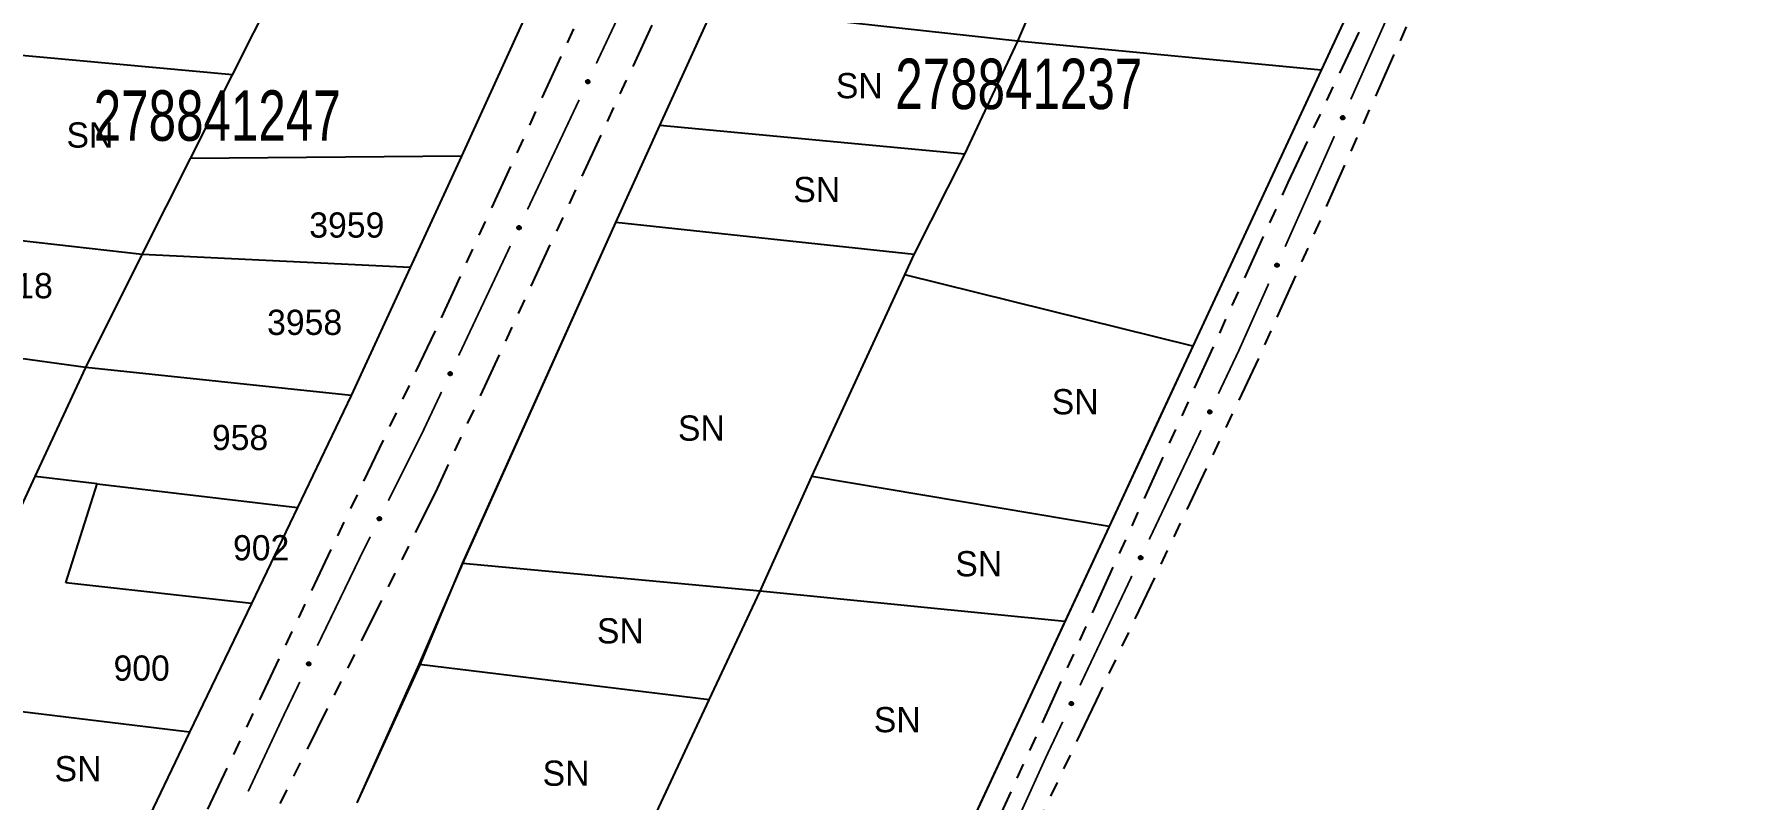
# Model space of a CAD drawing. Extents: x 203665 to 205970, y 4870865 to 4873745.
# Drawn here: x 204292.9 to 204461.2, y 4873069.8 to 4873145.7 of the extents above; entities that cross this region are included whole.
import ezdxf
from ezdxf.enums import TextEntityAlignment as Align

# ---------------------------------------------------------------- set-up
doc = ezdxf.new("R2010")
doc.units = 0
doc.header["$LTSCALE"] = 1.5
doc.header["$MEASUREMENT"] = 0
doc.linetypes.add('TRACO_25', pattern=[8, 3, -1, 1, -1, 1, -1])
for name, color, linetype in [('CD_MALHA_LOTES', 7, 'CONTINUOUS'), ('CD_TXT_QUADRA', 7, 'CONTINUOUS'), ('RU-QUADRA', 210, 'CONTINUOUS'), ('SV-EIXO-RUA-N-PAV', 6, 'CONTINUOUS'), ('SV-RUA-NAO-PAV', 7, 'CONTINUOUS'), ('Th_NmrPort', 1, 'CONTINUOUS')]:
    doc.layers.add(name, color=color, linetype=linetype)
doc.styles.add('ARIAL', font='ARIAL.SHX')

msp = doc.modelspace()

# ---------------------------------------------------------------- linework, layer by layer
at = {"layer": 'CD_MALHA_LOTES', "linetype": 'Continuous', "flags": 128}
for points in [[(204350.248076, 4873166.426666), (204335.303148, 4873133.596327)], [(204390.402372, 4873144.979387), (204394.929974, 4873155.608712)], [(204425.49895, 4873152.936415), (204420.462061, 4873142.095611)], [(204312.600832, 4873141.638067), (204316.804923, 4873149.996269)], [(204354.92702, 4873136.635143), (204360.259055, 4873148.280856)], [(204390.402372, 4873144.979387), (204360.259055, 4873148.280856)], [(204312.600832, 4873141.638067), (204281.96104, 4873144.44531)], [(204385.155495, 4873133.769737), (204390.402372, 4873144.979387)], [(204420.462061, 4873142.095611), (204390.402372, 4873144.979387)], [(204420.462061, 4873142.095611), (204407.763054, 4873114.763769)], [(204308.43458, 4873133.355094), (204312.600832, 4873141.638067)], [(204350.588497, 4873126.998465), (204354.92702, 4873136.635143)], [(204385.155495, 4873133.769737), (204354.92702, 4873136.635143)], [(204335.303148, 4873133.596327), (204308.43458, 4873133.355094)], [(204335.303148, 4873133.596327), (204330.215775, 4873122.552011)], [(204380.152416, 4873123.850676), (204385.155495, 4873133.769737)], [(204303.654576, 4873123.851913), (204308.43458, 4873133.355094)], [(204303.654576, 4873123.851913), (204273.848489, 4873127.220765)], [(204335.409801, 4873093.187062), (204350.588497, 4873126.998465)], [(204380.152416, 4873123.850676), (204350.588497, 4873126.998465)], [(204298.066706, 4873112.645483), (204303.654576, 4873123.851913)], [(204330.215775, 4873122.552011), (204303.654576, 4873123.851913)], [(204379.230813, 4873121.823149), (204380.152416, 4873123.850676)], [(204330.215775, 4873122.552011), (204324.361839, 4873109.843541)], [(204370.014782, 4873101.824362), (204379.230813, 4873121.823149)], [(204407.763054, 4873114.763769), (204379.230813, 4873121.823149)], [(204298.066706, 4873112.645483), (204268.588172, 4873116.699459)], [(204407.763054, 4873114.763769), (204399.450774, 4873096.873402)], [(204293.049319, 4873101.838943), (204298.066706, 4873112.645483)], [(204324.361839, 4873109.843541), (204298.066706, 4873112.645483)], [(204324.361839, 4873109.843541), (204319.047142, 4873098.76679)], [(204288.541046, 4873092.128941), (204293.049319, 4873101.838943)], [(204299.195378, 4873101.112666), (204293.049319, 4873101.838943)], [(204364.887973, 4873090.46935), (204370.014782, 4873101.824362)], [(204399.450774, 4873096.873402), (204370.014782, 4873101.824362)], [(204296.093798, 4873091.285058), (204299.195378, 4873101.112666)], [(204299.195378, 4873101.112666), (204319.047142, 4873098.76679)], [(204319.047142, 4873098.76679), (204314.472104, 4873089.231614)], [(204399.450774, 4873096.873402), (204395.0738, 4873087.45292)], [(204331.090681, 4873083.194152), (204335.409801, 4873093.187062)], [(204364.887973, 4873090.46935), (204335.409801, 4873093.187062)], [(204314.472104, 4873089.231614), (204296.093798, 4873091.285058)], [(204359.83583, 4873079.675739), (204364.887973, 4873090.46935)], [(204395.0738, 4873087.45292), (204364.887973, 4873090.46935)], [(204314.472104, 4873089.231614), (204308.353924, 4873076.480264)], [(204395.0738, 4873087.45292), (204378.908955, 4873052.661619)], [(204324.944162, 4873069.468196), (204331.090681, 4873083.194152)], [(204359.83583, 4873079.675739), (204331.090681, 4873083.194152)], [(204308.353924, 4873076.480264), (204282.721119, 4873079.593874)], [(204351.04179, 4873060.887782), (204359.83583, 4873079.675739)], [(204308.353924, 4873076.480264), (204303.31814, 4873065.980528)]]:
    msp.add_lwpolyline(points, dxfattribs=at)
at = {"layer": 'RU-QUADRA', "linetype": 'Continuous', "flags": 128}
for points in [[(204324.944162, 4873069.468196), (204331.190492, 4873083.149747), (204335.373547, 4873093.203192), (204350.588497, 4873126.998465), (204354.92702, 4873136.635143), (204360.259055, 4873148.280856), (204364.950149, 4873158.526687), (204369.844565, 4873169.216595), (204374.670293, 4873180.627123), (204384.344684, 4873202.293345), (204389.157561, 4873213.071995), (204392.965766, 4873221.600636), (204397.901018, 4873232.65335), (204403.918904, 4873246.130668), (204408.951142, 4873257.400587), (204413.547018, 4873268.471104), (204417.29302, 4873278.034872), (204451.246643, 4873274.969651), (204480.710839, 4873271.767956)], [(204466.237979, 4873240.618282), (204461.161327, 4873229.282068), (204456.830648, 4873220.075663), (204452.526491, 4873210.934248), (204446.438342, 4873198.003886), (204440.817308, 4873185.905837), (204435.751712, 4873175.003248), (204430.702039, 4873164.134927), (204425.49895, 4873152.936415), (204420.462061, 4873142.095611), (204407.763054, 4873114.763769), (204403.937119, 4873106.52928), (204399.450774, 4873096.873402), (204385.142437, 4873066.077829)], [(204350.248076, 4873166.426666), (204335.303148, 4873133.596327), (204330.215775, 4873122.552011), (204324.361839, 4873109.843541), (204319.047142, 4873098.76679), (204314.472104, 4873089.231614), (204308.353924, 4873076.480264), (204303.31814, 4873065.980528)]]:
    msp.add_lwpolyline(points, dxfattribs=at)
at = {"layer": 'SV-EIXO-RUA-N-PAV', "const_width": 0.18}
for points in [[(204353.758887, 4873153.635386), (204348.646512, 4873142.778885)], [(204428.289066, 4873150.183698), (204423.406278, 4873139.22202)], [(204346.942387, 4873139.160051), (204341.830011, 4873128.30355)], [(204421.778683, 4873135.568127), (204416.895895, 4873124.606449)], [(204340.125886, 4873124.684716), (204335.013511, 4873113.828215)], [(204415.268299, 4873120.952556), (204412.420007, 4873114.558244)], [(204412.321949, 4873114.338109), (204410.283124, 4873110.037947)], [(204412.420007, 4873114.558244), (204412.321949, 4873114.338109)], [(204333.309386, 4873110.209381), (204331.605261, 4873106.590548)], [(204331.605261, 4873106.590548), (204331.327599, 4873106.000913)], [(204408.56947, 4873106.423616), (204403.428508, 4873095.580622)], [(204331.327599, 4873106.000913), (204328.041357, 4873099.42843)], [(204326.252503, 4873095.850721), (204325.358076, 4873094.061866)], [(204325.351234, 4873094.048183), (204321.010394, 4873085.056444)], [(204325.358076, 4873094.061866), (204325.351234, 4873094.048183)], [(204401.714854, 4873091.966291), (204396.573891, 4873081.123298)], [(204319.271398, 4873081.454237), (204317.967151, 4873078.752582)], [(204317.744951, 4873078.292312), (204314.150543, 4873070.601949)], [(204317.967151, 4873078.752582), (204317.744951, 4873078.292312)], [(204394.860237, 4873077.508966), (204393.574997, 4873074.798218)], [(204393.574997, 4873074.798218), (204393.285988, 4873074.188659)], [(204393.285988, 4873074.188659), (204389.845715, 4873066.607316)]]:
    msp.add_lwpolyline(points, dxfattribs=at)
at = {"layer": 'SV-EIXO-RUA-N-PAV'}
for points in [[(204347.955253, 4873141.052559), (204347.972457, 4873141.006777), (204347.977882, 4873140.963911), (204347.972116, 4873140.926857), (204347.958483, 4873140.895441), (204347.940916, 4873140.864872), (204347.916405, 4873140.83796), (204347.882584, 4873140.814117), (204347.836779, 4873140.796536), (204347.792502, 4873140.793865), (204347.755872, 4873140.797574), (204347.722295, 4873140.809904), (204347.692885, 4873140.827467), (204347.665772, 4873140.853852), (204347.641944, 4873140.888362), (204347.62538, 4873140.934849), (204347.62035, 4873140.97691), (204347.626868, 4873141.012604), (204347.639477, 4873141.046281), (204347.657786, 4873141.077275), (204347.681999, 4873141.103553), (204347.716788, 4873141.127482), (204347.762887, 4873141.143222), (204347.804781, 4873141.148718), (204347.840557, 4873141.142703), (204347.873433, 4873141.129543), (204347.904308, 4873141.112296), (204347.932386, 4873141.088783), (204347.955253, 4873141.052559)], [(204422.7515, 4873137.48153), (204422.769664, 4873137.43612), (204422.775989, 4873137.393378), (204422.771005, 4873137.35621), (204422.758036, 4873137.324515), (204422.741115, 4873137.293583), (204422.717176, 4873137.266161), (204422.683865, 4873137.241612), (204422.63844, 4873137.223071), (204422.594229, 4873137.219468), (204422.557528, 4873137.222406), (204422.5237, 4873137.234026), (204422.493926, 4873137.250967), (204422.466264, 4873137.276775), (204422.441715, 4873137.310776), (204422.424177, 4873137.356904), (204422.418263, 4873137.39885), (204422.424029, 4873137.434674), (204422.435926, 4873137.468609), (204422.453579, 4873137.49998), (204422.477233, 4873137.526763), (204422.511511, 4873137.551418), (204422.557269, 4873137.568125), (204422.599037, 4873137.574502), (204422.634933, 4873137.569241), (204422.668078, 4873137.556775), (204422.699309, 4873137.540182), (204422.727876, 4873137.517265), (204422.7515, 4873137.48153)], [(204341.138752, 4873126.577224), (204341.155957, 4873126.531442), (204341.161382, 4873126.488576), (204341.155616, 4873126.451522), (204341.141983, 4873126.420106), (204341.124415, 4873126.389537), (204341.099904, 4873126.362625), (204341.066083, 4873126.338782), (204341.020279, 4873126.321201), (204340.976001, 4873126.31853), (204340.939371, 4873126.322239), (204340.905794, 4873126.334569), (204340.876384, 4873126.352132), (204340.849271, 4873126.378517), (204340.825443, 4873126.413027), (204340.80888, 4873126.459514), (204340.803849, 4873126.501575), (204340.810368, 4873126.537269), (204340.822977, 4873126.570946), (204340.841285, 4873126.60194), (204340.865498, 4873126.628218), (204340.900288, 4873126.652147), (204340.946387, 4873126.667888), (204340.98828, 4873126.673383), (204341.024057, 4873126.667368), (204341.056933, 4873126.654208), (204341.087807, 4873126.636961), (204341.115885, 4873126.613448), (204341.138752, 4873126.577224)], [(204416.241116, 4873122.865959), (204416.259281, 4873122.820549), (204416.265606, 4873122.777807), (204416.260621, 4873122.740639), (204416.247652, 4873122.708944), (204416.230732, 4873122.678012), (204416.206793, 4873122.65059), (204416.173481, 4873122.626041), (204416.128057, 4873122.6075), (204416.083845, 4873122.603897), (204416.047145, 4873122.606835), (204416.013316, 4873122.618455), (204415.983543, 4873122.635396), (204415.955881, 4873122.661205), (204415.931332, 4873122.695206), (204415.913794, 4873122.741333), (204415.90788, 4873122.783279), (204415.913645, 4873122.819103), (204415.925543, 4873122.853038), (204415.943196, 4873122.88441), (204415.96685, 4873122.911192), (204416.001128, 4873122.935848), (204416.046886, 4873122.952555), (204416.088654, 4873122.958931), (204416.124549, 4873122.95367), (204416.157695, 4873122.941204), (204416.188926, 4873122.924611), (204416.217493, 4873122.901694), (204416.241116, 4873122.865959)], [(204334.322252, 4873112.10189), (204334.339456, 4873112.056107), (204334.344881, 4873112.013241), (204334.339115, 4873111.976187), (204334.325482, 4873111.944771), (204334.307915, 4873111.914202), (204334.283404, 4873111.88729), (204334.249583, 4873111.863447), (204334.203778, 4873111.845866), (204334.159501, 4873111.843195), (204334.12287, 4873111.846904), (204334.089294, 4873111.859234), (204334.059884, 4873111.876797), (204334.032771, 4873111.903182), (204334.008943, 4873111.937692), (204333.992379, 4873111.984179), (204333.987349, 4873112.02624), (204333.993867, 4873112.061934), (204334.006476, 4873112.095612), (204334.024785, 4873112.126605), (204334.048998, 4873112.152883), (204334.083787, 4873112.176812), (204334.129886, 4873112.192553), (204334.17178, 4873112.198048), (204334.207556, 4873112.192033), (204334.240432, 4873112.178873), (204334.271307, 4873112.161626), (204334.299385, 4873112.138113), (204334.322252, 4873112.10189)], [(204409.587318, 4873108.313449), (204409.604402, 4873108.267621), (204409.609714, 4873108.224741), (204409.603851, 4873108.187702), (204409.590135, 4873108.156322), (204409.572487, 4873108.1258), (204409.547905, 4873108.098953), (204409.514022, 4873108.075198), (204409.468171, 4873108.057738), (204409.423887, 4873108.055184), (204409.387266, 4873108.058989), (204409.353722, 4873108.071407), (204409.324358, 4873108.089048), (204409.297315, 4873108.115505), (204409.273578, 4873108.150077), (204409.257137, 4873108.196607), (204409.252218, 4873108.238681), (204409.25883, 4873108.274359), (204409.271528, 4873108.308002), (204409.289918, 4873108.338947), (204409.3142, 4873108.365162), (204409.349052, 4873108.388999), (204409.395192, 4873108.404618), (204409.4371, 4873108.410004), (204409.472861, 4873108.403894), (204409.505702, 4873108.390647), (204409.536531, 4873108.373319), (204409.564547, 4873108.349732), (204409.587318, 4873108.313449)], [(204327.309645, 4873097.718857), (204327.325767, 4873097.672683), (204327.330181, 4873097.629701), (204327.323544, 4873097.592792), (204327.309175, 4873097.561707), (204327.290893, 4873097.53156), (204327.265755, 4873097.505232), (204327.231383, 4873097.482192), (204327.185176, 4873097.465694), (204327.140849, 4873097.464066), (204327.104316, 4873097.468637), (204327.071039, 4873097.481754), (204327.04205, 4873097.500004), (204327.015566, 4873097.527021), (204326.992557, 4873097.562082), (204326.977092, 4873097.608946), (204326.973054, 4873097.651113), (204326.980411, 4873097.686645), (204326.993809, 4873097.720016), (204327.012843, 4873097.750569), (204327.037668, 4873097.776271), (204327.073011, 4873097.799374), (204327.119467, 4873097.814024), (204327.161479, 4873097.818532), (204327.197104, 4873097.811677), (204327.229661, 4873097.797746), (204327.260121, 4873097.779777), (204327.287638, 4873097.755609), (204327.309645, 4873097.718857)], [(204402.732702, 4873093.856124), (204402.749786, 4873093.810296), (204402.755098, 4873093.767416), (204402.749235, 4873093.730377), (204402.735519, 4873093.698998), (204402.717871, 4873093.668475), (204402.693289, 4873093.641628), (204402.659406, 4873093.617874), (204402.613555, 4873093.600413), (204402.56927, 4873093.597859), (204402.53265, 4873093.601665), (204402.499106, 4873093.614083), (204402.469742, 4873093.631723), (204402.442699, 4873093.65818), (204402.418962, 4873093.692753), (204402.402521, 4873093.739283), (204402.397601, 4873093.781357), (204402.404214, 4873093.817034), (204402.416911, 4873093.850678), (204402.435302, 4873093.881623), (204402.459584, 4873093.907838), (204402.494436, 4873093.931675), (204402.540576, 4873093.947294), (204402.582484, 4873093.952679), (204402.618245, 4873093.94657), (204402.651086, 4873093.933323), (204402.681915, 4873093.915994), (204402.709931, 4873093.892408), (204402.732702, 4873093.856124)], [(204320.302494, 4873083.336875), (204320.319256, 4873083.290928), (204320.324267, 4873083.248012), (204320.318143, 4873083.211015), (204320.304207, 4873083.179733), (204320.286346, 4873083.149335), (204320.261576, 4873083.122661), (204320.227526, 4873083.099145), (204320.181554, 4873083.082007), (204320.137253, 4873083.079764), (204320.10066, 4873083.083827), (204320.067204, 4873083.09648), (204320.037965, 4873083.114327), (204320.011108, 4873083.140972), (204319.987614, 4873083.175711), (204319.9715, 4873083.222355), (204319.966877, 4873083.264463), (204319.973739, 4873083.300093), (204319.986673, 4873083.333647), (204320.00528, 4873083.364462), (204320.029746, 4873083.390505), (204320.064765, 4873083.414097), (204320.111013, 4873083.429392), (204320.152958, 4873083.434482), (204320.188675, 4873083.428122), (204320.221422, 4873083.414645), (204320.252129, 4873083.397101), (204320.279979, 4873083.373318), (204320.302494, 4873083.336875)], [(204395.878086, 4873079.398799), (204395.89517, 4873079.352972), (204395.900482, 4873079.310092), (204395.894618, 4873079.273052), (204395.880903, 4873079.241673), (204395.863255, 4873079.211151), (204395.838673, 4873079.184303), (204395.804789, 4873079.160549), (204395.758938, 4873079.143089), (204395.714654, 4873079.140534), (204395.678034, 4873079.14434), (204395.64449, 4873079.156758), (204395.615126, 4873079.174399), (204395.588083, 4873079.200855), (204395.564346, 4873079.235428), (204395.547904, 4873079.281958), (204395.542985, 4873079.324032), (204395.549597, 4873079.359709), (204395.562295, 4873079.393353), (204395.580686, 4873079.424298), (204395.604968, 4873079.450513), (204395.63982, 4873079.47435), (204395.68596, 4873079.489969), (204395.727868, 4873079.495354), (204395.763628, 4873079.489245), (204395.79647, 4873079.475998), (204395.827299, 4873079.45867), (204395.855315, 4873079.435083), (204395.878086, 4873079.398799)]]:
    msp.add_lwpolyline(points, close=True, dxfattribs=at)
for points in [[(204347.657786, 4873141.077275), (204347.62035, 4873140.97691)], [(204347.668618, 4873141.086217), (204347.625156, 4873140.961892)], [(204347.681999, 4873141.103553), (204347.62538, 4873140.934849)], [(204347.6992, 4873141.109522), (204347.636547, 4873140.918822)], [(204347.716788, 4873141.127482), (204347.641944, 4873140.888362)], [(204347.739586, 4873141.131227), (204347.654692, 4873140.874079)], [(204347.762887, 4873141.143222), (204347.665772, 4873140.853852)], [(204347.782003, 4873141.144434), (204347.680394, 4873140.845385)], [(204347.804781, 4873141.148718), (204347.692885, 4873140.827467)], [(204347.820495, 4873141.142899), (204347.708422, 4873140.821629)], [(204347.840557, 4873141.142703), (204347.722295, 4873140.809904)], [(204347.855498, 4873141.133956), (204347.737468, 4873140.806443)], [(204347.873433, 4873141.129543), (204347.755872, 4873140.797574)], [(204347.888248, 4873141.117026), (204347.777919, 4873140.79946)], [(204347.904308, 4873141.112296), (204347.792502, 4873140.793865)], [(204347.916204, 4873141.09632), (204347.816992, 4873140.79916)], [(204347.932386, 4873141.088783), (204347.836779, 4873140.796536)], [(204347.941834, 4873141.070677), (204347.859481, 4873140.809316)], [(204347.955253, 4873141.052559), (204347.882584, 4873140.814117)], [(204347.963611, 4873141.027241), (204347.902264, 4873140.832909)], [(204347.972457, 4873141.006777), (204347.916405, 4873140.83796)], [(204347.975655, 4873140.982354), (204347.931539, 4873140.859845)], [(204347.977882, 4873140.963911), (204347.940916, 4873140.864872)], [(204422.453579, 4873137.49998), (204422.418263, 4873137.39885)], [(204422.464221, 4873137.509149), (204422.423384, 4873137.383937)], [(204422.477233, 4873137.526763), (204422.424177, 4873137.356904)], [(204422.494305, 4873137.533092), (204422.435679, 4873137.341116)], [(204422.511511, 4873137.551418), (204422.441715, 4873137.310776)], [(204422.534225, 4873137.555642), (204422.454761, 4873137.296765)], [(204422.557269, 4873137.568125), (204422.466264, 4873137.276775)], [(204422.576355, 4873137.569739), (204422.481062, 4873137.268618)], [(204422.599037, 4873137.574502), (204422.493926, 4873137.250967)], [(204422.61487, 4873137.569014), (204422.509583, 4873137.245457)], [(204422.634933, 4873137.569241), (204422.5237, 4873137.234026)], [(204422.650054, 4873137.56081), (204422.538942, 4873137.230885)], [(204422.668078, 4873137.556775), (204422.557528, 4873137.222406)], [(204422.683153, 4873137.544573), (204422.579531, 4873137.224756)], [(204422.699309, 4873137.540182), (204422.594229, 4873137.219468)], [(204422.711538, 4873137.52446), (204422.618602, 4873137.225277)], [(204422.727876, 4873137.517265), (204422.63844, 4873137.223071)], [(204422.737703, 4873137.499361), (204422.660868, 4873137.236326)], [(204422.7515, 4873137.48153), (204422.683865, 4873137.241612)], [(204422.760389, 4873137.456393), (204422.703145, 4873137.260813)], [(204422.769664, 4873137.43612), (204422.717176, 4873137.266161)], [(204422.773375, 4873137.41177), (204422.731847, 4873137.28836)], [(204422.775989, 4873137.393378), (204422.741115, 4873137.293583)], [(204340.946387, 4873126.667888), (204340.849271, 4873126.378517)], [(204340.965502, 4873126.669099), (204340.863894, 4873126.37005)], [(204340.98828, 4873126.673383), (204340.876384, 4873126.352132)], [(204341.003994, 4873126.667564), (204340.891921, 4873126.346294)], [(204341.024057, 4873126.667368), (204340.905794, 4873126.334569)], [(204340.841285, 4873126.60194), (204340.803849, 4873126.501575)], [(204340.852118, 4873126.610882), (204340.808655, 4873126.486557)], [(204340.865498, 4873126.628218), (204340.80888, 4873126.459514)], [(204340.8827, 4873126.634187), (204340.820046, 4873126.443487)], [(204340.900288, 4873126.652147), (204340.825443, 4873126.413027)], [(204340.923085, 4873126.655892), (204340.838191, 4873126.398744)], [(204341.038997, 4873126.658622), (204340.920968, 4873126.331108)], [(204341.056933, 4873126.654208), (204340.939371, 4873126.322239)], [(204341.071748, 4873126.641691), (204340.961419, 4873126.324125)], [(204341.087807, 4873126.636961), (204340.976001, 4873126.31853)], [(204341.099703, 4873126.620985), (204341.000492, 4873126.323825)], [(204341.115885, 4873126.613448), (204341.020279, 4873126.321201)], [(204341.125334, 4873126.595342), (204341.04298, 4873126.333981)], [(204341.138752, 4873126.577224), (204341.066083, 4873126.338782)], [(204341.14711, 4873126.551906), (204341.085763, 4873126.357574)], [(204341.155957, 4873126.531442), (204341.099904, 4873126.362625)], [(204341.159155, 4873126.50702), (204341.115039, 4873126.384511)], [(204341.161382, 4873126.488576), (204341.124415, 4873126.389537)], [(204415.943196, 4873122.88441), (204415.90788, 4873122.783279)], [(204415.953837, 4873122.893578), (204415.913001, 4873122.768366)], [(204415.96685, 4873122.911192), (204415.913794, 4873122.741333)], [(204415.983922, 4873122.917521), (204415.925296, 4873122.725545)], [(204416.001128, 4873122.935848), (204415.931332, 4873122.695206)], [(204416.023842, 4873122.940071), (204415.944378, 4873122.681194)], [(204416.046886, 4873122.952555), (204415.955881, 4873122.661205)], [(204416.065972, 4873122.954168), (204415.970678, 4873122.653047)], [(204416.088654, 4873122.958931), (204415.983543, 4873122.635396)], [(204416.104487, 4873122.953443), (204415.9992, 4873122.629886)], [(204416.124549, 4873122.95367), (204416.013316, 4873122.618455)], [(204416.139671, 4873122.945239), (204416.028559, 4873122.615315)], [(204416.157695, 4873122.941204), (204416.047145, 4873122.606835)], [(204416.17277, 4873122.929002), (204416.069148, 4873122.609185)], [(204416.188926, 4873122.924611), (204416.083845, 4873122.603897)], [(204416.201155, 4873122.908889), (204416.108219, 4873122.609706)], [(204416.217493, 4873122.901694), (204416.128057, 4873122.6075)], [(204416.22732, 4873122.88379), (204416.150485, 4873122.620755)], [(204416.241116, 4873122.865959), (204416.173481, 4873122.626041)], [(204416.250005, 4873122.840822), (204416.192762, 4873122.645242)], [(204416.259281, 4873122.820549), (204416.206793, 4873122.65059)], [(204416.262992, 4873122.7962), (204416.221464, 4873122.672789)], [(204416.265606, 4873122.777807), (204416.230732, 4873122.678012)], [(204334.024785, 4873112.126605), (204333.987349, 4873112.02624)], [(204334.035617, 4873112.135547), (204333.992155, 4873112.011222)], [(204334.048998, 4873112.152883), (204333.992379, 4873111.984179)], [(204334.066199, 4873112.158852), (204334.003546, 4873111.968152)], [(204334.083787, 4873112.176812), (204334.008943, 4873111.937692)], [(204334.106585, 4873112.180557), (204334.021691, 4873111.923409)], [(204334.129886, 4873112.192553), (204334.032771, 4873111.903182)], [(204334.149002, 4873112.193764), (204334.047393, 4873111.894715)], [(204334.17178, 4873112.198048), (204334.059884, 4873111.876797)], [(204334.187493, 4873112.192229), (204334.075421, 4873111.870959)], [(204334.207556, 4873112.192033), (204334.089294, 4873111.859234)], [(204334.222497, 4873112.183287), (204334.104467, 4873111.855773)], [(204334.240432, 4873112.178873), (204334.12287, 4873111.846904)], [(204334.255247, 4873112.166356), (204334.144918, 4873111.84879)], [(204334.271307, 4873112.161626), (204334.159501, 4873111.843195)], [(204334.283203, 4873112.145651), (204334.183991, 4873111.84849)], [(204334.299385, 4873112.138113), (204334.203778, 4873111.845866)], [(204334.308833, 4873112.120007), (204334.22648, 4873111.858647)], [(204334.322252, 4873112.10189), (204334.249583, 4873111.863447)], [(204334.33061, 4873112.076571), (204334.269263, 4873111.882239)], [(204334.339456, 4873112.056107), (204334.283404, 4873111.88729)], [(204334.342654, 4873112.031685), (204334.298538, 4873111.909176)], [(204334.344881, 4873112.013241), (204334.307915, 4873111.914202)], [(204409.289918, 4873108.338947), (204409.252218, 4873108.238681)], [(204409.300774, 4873108.347861), (204409.256984, 4873108.223651)], [(204409.3142, 4873108.365162), (204409.257137, 4873108.196607)], [(204409.331417, 4873108.371086), (204409.268262, 4873108.180551)], [(204409.349052, 4873108.388999), (204409.273578, 4873108.150077)], [(204409.37186, 4873108.392684), (204409.286289, 4873108.135761)], [(204409.395192, 4873108.404618), (204409.297315, 4873108.115505)], [(204409.414312, 4873108.405779), (204409.311915, 4873108.106999)], [(204409.4371, 4873108.410004), (204409.324358, 4873108.089048)], [(204409.452799, 4873108.404142), (204409.33988, 4873108.08317)], [(204409.472861, 4873108.403894), (204409.353722, 4873108.071407)], [(204409.487779, 4873108.395108), (204409.368886, 4873108.067907)], [(204409.505702, 4873108.390647), (204409.387266, 4873108.058989)], [(204409.520484, 4873108.378092), (204409.409319, 4873108.060818)], [(204409.536531, 4873108.373319), (204409.423887, 4873108.055184)], [(204409.548385, 4873108.357312), (204409.448391, 4873108.060414)], [(204409.564547, 4873108.349732), (204409.468171, 4873108.057738)], [(204409.573948, 4873108.331601), (204409.490906, 4873108.070459)], [(204409.587318, 4873108.313449), (204409.514022, 4873108.075198)], [(204409.59561, 4873108.288108), (204409.533751, 4873108.093938)], [(204409.604402, 4873108.267621), (204409.547905, 4873108.098953)], [(204409.607536, 4873108.24319), (204409.563097, 4873108.120798)], [(204409.609714, 4873108.224741), (204409.572487, 4873108.1258)], [(204327.012843, 4873097.750569), (204326.973054, 4873097.651113)], [(204327.037668, 4873097.776271), (204326.977092, 4873097.608946)], [(204327.023883, 4873097.759254), (204326.977505, 4873097.635987)], [(204327.055005, 4873097.781833), (204326.987879, 4873097.59266)], [(204327.073011, 4873097.799374), (204326.992557, 4873097.562082)], [(204327.09589, 4873097.802581), (204327.004965, 4873097.547503)], [(204327.119467, 4873097.814024), (204327.015566, 4873097.527021)], [(204327.138606, 4873097.814785), (204327.029985, 4873097.518212)], [(204327.161479, 4873097.818532), (204327.04205, 4873097.500004)], [(204327.177051, 4873097.812344), (204327.057445, 4873097.493803)], [(204327.197104, 4873097.811677), (204327.071039, 4873097.481754)], [(204327.211834, 4873097.802581), (204327.086126, 4873097.477937)], [(204327.229661, 4873097.797746), (204327.104316, 4873097.468637)], [(204327.244177, 4873097.784884), (204327.126402, 4873097.470004)], [(204327.260121, 4873097.779777), (204327.140849, 4873097.464066)], [(204327.271637, 4873097.763526), (204327.165457, 4873097.468783)], [(204327.287638, 4873097.755609), (204327.185176, 4873097.465694)], [(204327.296657, 4873097.737286), (204327.208173, 4873097.477937)], [(204327.309645, 4873097.718857), (204327.231383, 4873097.482192)], [(204327.317405, 4873097.693349), (204327.2515, 4873097.500515)], [(204327.325767, 4873097.672683), (204327.265755, 4873097.505232)], [(204327.328389, 4873097.648192), (204327.281401, 4873097.526755)], [(204327.330181, 4873097.629701), (204327.290893, 4873097.53156)], [(204402.435302, 4873093.881623), (204402.397601, 4873093.781357)], [(204402.446158, 4873093.890536), (204402.402368, 4873093.766327)], [(204402.459584, 4873093.907838), (204402.402521, 4873093.739283)], [(204402.476801, 4873093.913761), (204402.413645, 4873093.723226)], [(204402.494436, 4873093.931675), (204402.418962, 4873093.692753)], [(204402.517244, 4873093.935359), (204402.431672, 4873093.678436)], [(204402.540576, 4873093.947294), (204402.442699, 4873093.65818)], [(204402.559695, 4873093.948454), (204402.457299, 4873093.649675)], [(204402.582484, 4873093.952679), (204402.469742, 4873093.631723)], [(204402.598183, 4873093.946818), (204402.485264, 4873093.625845)], [(204402.618245, 4873093.94657), (204402.499106, 4873093.614083)], [(204402.633162, 4873093.937784), (204402.51427, 4873093.610582)], [(204402.651086, 4873093.933323), (204402.53265, 4873093.601665)], [(204402.665868, 4873093.920767), (204402.554703, 4873093.603493)], [(204402.681915, 4873093.915994), (204402.56927, 4873093.597859)], [(204402.693769, 4873093.899988), (204402.593775, 4873093.603089)], [(204402.709931, 4873093.892408), (204402.613555, 4873093.600413)], [(204402.719332, 4873093.874276), (204402.63629, 4873093.613134)], [(204402.732702, 4873093.856124), (204402.659406, 4873093.617874)], [(204402.740994, 4873093.830783), (204402.679135, 4873093.636614)], [(204402.749786, 4873093.810296), (204402.693289, 4873093.641628)], [(204402.75292, 4873093.785865), (204402.708481, 4873093.663473)], [(204402.755098, 4873093.767416), (204402.717871, 4873093.668475)], [(204320.00528, 4873083.364462), (204319.966877, 4873083.264463)], [(204320.029746, 4873083.390505), (204319.9715, 4873083.222355)], [(204320.016199, 4873083.373299), (204319.971537, 4873083.2494)], [(204320.047004, 4873083.396308), (204319.982512, 4873083.206221)], [(204320.064765, 4873083.414097), (204319.987614, 4873083.175711)], [(204320.087597, 4873083.417621), (204320.000224, 4873083.161306)], [(204320.111013, 4873083.429392), (204320.011108, 4873083.140972)], [(204320.13014, 4873083.430418), (204320.025648, 4873083.132365)], [(204320.152958, 4873083.434482), (204320.037965, 4873083.114327)], [(204320.168615, 4873083.428511), (204320.053445, 4873083.108339)], [(204320.188675, 4873083.428122), (204320.067204, 4873083.09648)], [(204320.203531, 4873083.419232), (204320.082343, 4873083.092873)], [(204320.221422, 4873083.414645), (204320.10066, 4873083.083827)], [(204320.236116, 4873083.401986), (204320.122725, 4873083.0855)], [(204320.252129, 4873083.397101), (204320.137253, 4873083.079764)], [(204320.26387, 4873083.381011), (204320.161793, 4873083.084822)], [(204320.279979, 4873083.373318), (204320.181554, 4873083.082007)], [(204320.289252, 4873083.355121), (204320.204378, 4873083.094568)], [(204320.302494, 4873083.336875), (204320.227526, 4873083.099145)], [(204320.310608, 4873083.311476), (204320.247387, 4873083.117746)], [(204320.319256, 4873083.290928), (204320.261576, 4873083.122661)], [(204320.322218, 4873083.266476), (204320.276921, 4873083.144399)], [(204320.324267, 4873083.248012), (204320.286346, 4873083.149335)], [(204395.580686, 4873079.424298), (204395.542985, 4873079.324032)], [(204395.591542, 4873079.433212), (204395.547751, 4873079.309002)], [(204395.604968, 4873079.450513), (204395.547904, 4873079.281958)], [(204395.622184, 4873079.456436), (204395.559029, 4873079.265902)], [(204395.63982, 4873079.47435), (204395.564346, 4873079.235428)], [(204395.662627, 4873079.478034), (204395.577056, 4873079.221112)], [(204395.68596, 4873079.489969), (204395.588083, 4873079.200855)], [(204395.705079, 4873079.49113), (204395.602683, 4873079.19235)], [(204395.727868, 4873079.495354), (204395.615126, 4873079.174399)], [(204395.743566, 4873079.489493), (204395.630648, 4873079.16852)], [(204395.763628, 4873079.489245), (204395.64449, 4873079.156758)], [(204395.778546, 4873079.480459), (204395.659654, 4873079.153257)], [(204395.79647, 4873079.475998), (204395.678034, 4873079.14434)], [(204395.811252, 4873079.463442), (204395.700086, 4873079.146168)], [(204395.827299, 4873079.45867), (204395.714654, 4873079.140534)], [(204395.839153, 4873079.442663), (204395.739158, 4873079.145765)], [(204395.855315, 4873079.435083), (204395.758938, 4873079.143089)], [(204395.864715, 4873079.416952), (204395.781674, 4873079.155809)], [(204395.878086, 4873079.398799), (204395.804789, 4873079.160549)], [(204395.886377, 4873079.373458), (204395.824519, 4873079.179289)], [(204395.89517, 4873079.352972), (204395.838673, 4873079.184303)], [(204395.898303, 4873079.328541), (204395.853865, 4873079.206148)], [(204395.900482, 4873079.310092), (204395.863255, 4873079.211151)]]:
    msp.add_lwpolyline(points, dxfattribs=at)
at = {"layer": 'SV-RUA-NAO-PAV', "linetype": 'TRACO_25'}
for points in [[(204346.685755, 4873291.972574, 7.73924), (204394.554442, 4873286.061022, 7.762888), (204401.325164, 4873285.112841, 7.12186), (204405.405061, 4873282.152436, 7.12186), (204405.231728, 4873277.318398, 7.230342), (204395.111597, 4873254.165092, 7.230342), (204380.108147, 4873219.839498, 7.614958), (204332.671747, 4873116.255359, 8.49203), (204302.370044, 4873052.593217, 8.850744), (204301.044831, 4873051.494564, 8.850744), (204298.887812, 4873050.525124, 8.850744), (204287.389248, 4873051.803968, 9.137715)], [(204377.947392, 4873044.617774, 7.634682), (204398.001289, 4873088.736519, 7.230342), (204417.194449, 4873130.961635, 7.230342), (204437.397925, 4873173.853518, 6.609038), (204442.33476, 4873181.193765, 6.540004), (204447.55136, 4873189.154041, 6.254007), (204452.727382, 4873199.224461, 6.313179), (204467.176283, 4873227.315633, 6.11594), (204483.951427, 4873267.007472, 6.037045), (204483.370296, 4873271.547807, 5.908839), (204480.940083, 4873274.298115, 6.027183), (204427.191038, 4873278.821118, 6.747106), (204416.711062, 4873280.051573, 6.865449), (204412.374426, 4873278.741856, 6.796415), (204410.406042, 4873274.541671, 6.993655), (204395.387047, 4873238.396213, 7.614958), (204386.687314, 4873217.459007, 7.614958), (204359.183368, 4873157.455959, 8.221001), (204332.714252, 4873100.286599, 8.587687), (204311.713287, 4873058.224957, 8.763059)], [(204466.241857, 4873148.508344, 6.16525), (204445.939212, 4873162.252305, 6.756968), (204443.058823, 4873166.002703, 6.727382), (204441.578563, 4873168.142922, 6.599176), (204439.82898, 4873168.073005, 6.589314), (204437.440216, 4873165.582957, 6.589314), (204414.229993, 4873113.460602, 7.259928), (204398.160775, 4873079.606322, 7.486753), (204381.486626, 4873044.477587, 7.486753)]]:
    msp.add_polyline3d(points, dxfattribs=at)

# ---------------------------------------------------------------- texts
at = {"layer": 'CD_TXT_QUADRA', "style": 'ARIAL', "width": 0.7}
for s, p in [('278841237', (204378.269423, 4873138.250399)), ('278841247', (204298.849293, 4873135.107875))]:
    msp.add_text(s, height=5, dxfattribs=at).set_placement(p)
at = {"layer": 'Th_NmrPort', "color": 1}
for s, p in [('SN', (204372.380636, 4873140.578789)), ('SN', (204296.147544, 4873135.685764)), ('SN', (204368.166773, 4873130.278236)), ('3959', (204320.205832, 4873126.759387)), ('4818', (204287.359619, 4873120.747765)), ('3958', (204316.025467, 4873117.112391)), ('SN', (204393.772358, 4873109.241305)), ('958', (204310.558836, 4873105.696778)), ('SN', (204356.735287, 4873106.628928)), ('902', (204312.649018, 4873094.763516)), ('SN', (204384.215144, 4873093.179876)), ('SN', (204348.708836, 4873086.525839)), ('900', (204300.810735, 4873082.83583)), ('SN', (204376.144392, 4873077.723214)), ('SN', (204294.968015, 4873072.85797)), ('SN', (204343.325387, 4873072.413221))]:
    msp.add_text(s, height=2.5, dxfattribs=at).set_placement(p, align=Align.MIDDLE_LEFT)

doc.saveas('drawing.dxf')
